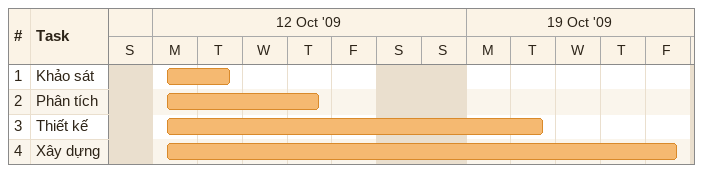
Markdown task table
| ID | Task | Start | Finish |
|---|---|---|---|
| 1 | Khảo sát | 2009-10-12 | 2009-10-13 |
| 2 | Phân tích | 2009-10-12 | 2009-10-15 |
| 3 | Thiết kế | 2009-10-12 | 2009-10-20 |
| 4 | Xây dựng | 2009-10-12 | 2009-10-23 |
